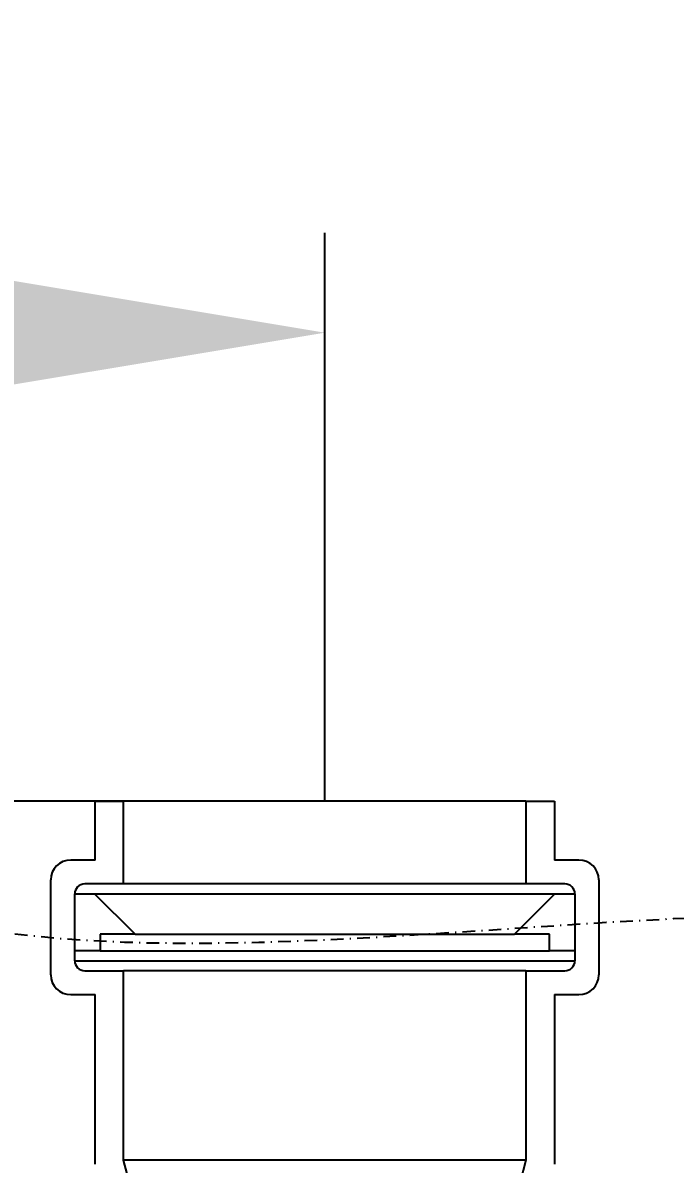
# Model space of a CAD drawing. Header units: millimetres. Extents: x 1656 to 9231, y -9236 to 5710.
# Drawn here: x 3422.4 to 3487.8, y 1991.5 to 2106 of the extents above; entities that cross this region are included whole.
import ezdxf

# ---------------------------------------------------------------- set-up
doc = ezdxf.new("R2010")
doc.units = ezdxf.units.MM
doc.linetypes.add('DASHDOT', pattern=[25.4, 12.7, -6.35, 0, -6.35])
doc.layers.add('01 Черновое', color=254, linetype='Continuous')
doc.styles.get("Standard").update_dxf_attribs({"font": 'arial.ttf'})
doc.dimstyles.new('ISO-25', dxfattribs={"dimtxt": 2.5, "dimasz": 2.5, "dimexe": 1.25, "dimexo": 0.625, "dimtad": 1, "dimtxsty": 'Standard', "dimcen": 2.5, "dimadec": 0, "dimazin": 0, "dimtfac": 1, "dimtmove": 0, "dimatfit": 3, "dimfxl": 1, "dimarcsym": 0})

# ---------------------------------------------------------------- blocks, each defined once
blk = doc.blocks.new('*D188')
at = {"color": 0, "lineweight": -2, "transparency": 16777216}
for p, q in [((3002.68, 2027.93), (3002.68, 2084.9)), ((3452.68, 2027.93), (3452.68, 2084.9)), ((3402.68, 2074.9), (3052.68, 2074.9))]:
    blk.add_line(p, q, dxfattribs=at)
at = {"color": 0, "transparency": 16777216}
for points in [[(3052.68, 2083.23), (3052.68, 2066.56), (3002.68, 2074.9)], [(3402.68, 2083.23), (3402.68, 2066.56), (3452.68, 2074.9)]]:
    blk.add_solid(points, dxfattribs=at)
at = {"layer": 'Defpoints', "color": 0, "transparency": 16777216}
for p in [(3002.68, 2074.9), (3002.68, 2027.93), (3452.68, 2027.93)]:
    blk.add_point(p, dxfattribs=at)
at = {"color": 0, "transparency": 16777216, "insert": (3227.68, 2110.43), "char_height": 50, "attachment_point": 5}
blk.add_mtext('450', dxfattribs=at)
blk = doc.blocks.new('*D185')
at = {"color": 0, "lineweight": -2, "transparency": 16777216}
for p, q in [((3452.68, 2027.93), (3364.2, 2027.93)), ((3374.2, 1977.93), (3374.2, 1597.93)), ((3452.68, 1547.93), (3364.2, 1547.93))]:
    blk.add_line(p, q, dxfattribs=at)
at = {"color": 0, "transparency": 16777216}
for points in [[(3365.87, 1977.93), (3382.53, 1977.93), (3374.2, 2027.93)], [(3365.87, 1597.93), (3382.53, 1597.93), (3374.2, 1547.93)]]:
    blk.add_solid(points, dxfattribs=at)
at = {"layer": 'Defpoints', "color": 0, "transparency": 16777216}
for p in [(3452.68, 2027.93), (3374.2, 1547.93), (3452.68, 1547.93)]:
    blk.add_point(p, dxfattribs=at)
at = {"color": 0, "transparency": 16777216, "insert": (3338.67, 1787.93), "char_height": 50, "attachment_point": 5, "rotation": 90}
blk.add_mtext('480', dxfattribs=at)

msp = doc.modelspace()

# ---------------------------------------------------------------- hatches: boundary and pattern name
at = {"layer": '01 Черновое'}
h = msp.add_hatch(dxfattribs=at)
h.set_pattern_fill('ANSI36', color=256, scale=10)
h.set_pattern_definition([(45, (0, -8355.456), (16.83798, 61.73926), [79.375, -15.875, 0, -15.875])])
edge = h.paths.add_edge_path()
edge.add_spline(control_points=[(3002.68, 2460.11), (2986.07, 2461.13), (2946.45, 2459.98), (2919.77, 2489.61), (2904.62, 2506.43)], knot_values=[86.525516, 86.525516, 86.525516, 86.525516, 135.316812, 199.377856, 199.377856, 199.377856, 199.377856], degree=3, periodic=0)
edge.add_spline(control_points=[(2904.62, 2506.43), (2940.7, 2291.99), (2989.33, 2002.9), (2880.48, 1661.37), (2924.5, 1536.72), (2943.1, 1484.06)], knot_values=[0, 0, 0, 0, 643.053043, 866.933826, 1030.723237, 1030.723237, 1030.723237, 1030.723237], degree=3, periodic=0)
edge.add_spline(control_points=[(2943.1, 1484.06), (3125.3, 1506.76), (3433.1, 1545.1), (3804.5, 1469.78), (3992.24, 1498.27), (4055.24, 1509.3)], knot_values=[0, 0, 0, 0, 547.61616, 925.111178, 1115.896728, 1115.896728, 1115.896728, 1115.896728], degree=3, periodic=0)
edge.add_spline(control_points=[(4055.24, 1509.3), (4057.4, 1522.17), (4059.57, 1535.05), (4061.74, 1547.93), (4061.74, 1547.93), (4061.74, 1547.93), (4061.74, 1547.93)], knot_values=[667.946114, 667.946114, 667.946114, 667.946114, 706.968447, 706.968447, 706.968447, 706.971819, 706.971819, 706.971819, 706.971819], degree=3, periodic=0)
edge.add_line((4061.74, 1547.93), (3002.68, 1547.93))
edge.add_line((3002.68, 1547.93), (3002.68, 2460.11))

# ---------------------------------------------------------------- linework, layer by layer
for p, q in [((3429.68, 2022.03), (3429.68, 2027.93)), ((3429.68, 2027.93), (3432.53, 2027.93)), ((3429.68, 2022.03), (3429.68, 2027.93)), ((3429.68, 2027.93), (3432.53, 2027.93)), ((3432.53, 2019.63), (3432.53, 2027.93)), ((3472.83, 2027.93), (3432.53, 2027.93)), ((3432.53, 2019.63), (3432.53, 2027.93)), ((3472.83, 2027.93), (3432.53, 2027.93)), ((3472.83, 2027.93), (3475.68, 2027.93)), ((3472.83, 2027.93), (3472.83, 2019.63)), ((3472.83, 2027.93), (3475.68, 2027.93)), ((3472.83, 2027.93), (3472.83, 2019.63)), ((3475.68, 2027.93), (3475.68, 2022.03)), ((3475.68, 2027.93), (3475.68, 2022.03)), ((3429.68, 2022.03), (3427.23, 2022.03)), ((3429.68, 2022.03), (3427.23, 2022.03)), ((3478.13, 2022.03), (3475.68, 2022.03)), ((3478.13, 2022.03), (3475.68, 2022.03)), ((3425.23, 2010.53), (3425.23, 2020.03)), ((3425.23, 2010.53), (3425.23, 2020.03)), ((3480.13, 2020.03), (3480.13, 2010.53)), ((3480.13, 2020.03), (3480.13, 2010.53)), ((3427.63, 2011.93), (3427.63, 2018.63)), ((3427.63, 2012.93), (3427.63, 2018.63)), ((3427.63, 2018.63), (3429.63, 2018.63)), ((3427.63, 2011.93), (3427.63, 2018.63)), ((3427.63, 2012.93), (3427.63, 2018.63)), ((3427.63, 2018.63), (3429.63, 2018.63)), ((3432.53, 2019.63), (3428.63, 2019.63)), ((3432.53, 2019.63), (3428.63, 2019.63)), ((3433.68, 2014.58), (3429.63, 2018.63)), ((3429.63, 2018.63), (3475.73, 2018.63)), ((3433.68, 2014.58), (3429.63, 2018.63)), ((3429.63, 2018.63), (3475.73, 2018.63)), ((3472.83, 2019.63), (3432.53, 2019.63)), ((3472.83, 2019.63), (3432.53, 2019.63)), ((3475.73, 2018.63), (3471.68, 2014.58)), ((3475.73, 2018.63), (3471.68, 2014.58)), ((3476.73, 2019.63), (3472.83, 2019.63)), ((3476.73, 2019.63), (3472.83, 2019.63)), ((3475.73, 2018.63), (3477.73, 2018.63)), ((3475.73, 2018.63), (3477.73, 2018.63)), ((3477.73, 2018.63), (3477.73, 2012.93)), ((3477.73, 2018.63), (3477.73, 2011.93)), ((3477.73, 2018.63), (3477.73, 2012.93)), ((3477.73, 2018.63), (3477.73, 2011.93)), ((3430.18, 2014.58), (3430.18, 2012.93)), ((3433.68, 2014.58), (3430.18, 2014.58)), ((3430.18, 2014.58), (3430.18, 2012.93)), ((3433.68, 2014.58), (3430.18, 2014.58)), ((3433.68, 2014.58), (3471.68, 2014.58)), ((3433.68, 2014.58), (3471.68, 2014.58)), ((3475.18, 2014.58), (3471.68, 2014.58)), ((3475.18, 2014.58), (3471.68, 2014.58)), ((3475.18, 2012.93), (3475.18, 2014.58)), ((3475.18, 2012.93), (3475.18, 2014.58)), ((3430.18, 2012.93), (3427.63, 2012.93)), ((3430.18, 2012.93), (3427.63, 2012.93)), ((3430.18, 2012.93), (3475.18, 2012.93)), ((3430.18, 2012.93), (3475.18, 2012.93)), ((3477.73, 2012.93), (3475.18, 2012.93)), ((3477.73, 2012.93), (3475.18, 2012.93)), ((3427.63, 2011.93), (3477.73, 2011.93)), ((3427.63, 2011.93), (3477.73, 2011.93)), ((3428.63, 2010.93), (3432.53, 2010.93)), ((3428.63, 2010.93), (3432.53, 2010.93)), ((3432.53, 1991.93), (3432.53, 2010.93)), ((3472.83, 2010.93), (3432.53, 2010.93)), ((3432.53, 1991.93), (3432.53, 2010.93)), ((3472.83, 2010.93), (3432.53, 2010.93)), ((3472.83, 2010.93), (3472.83, 1991.93)), ((3472.83, 2010.93), (3476.73, 2010.93)), ((3472.83, 2010.93), (3472.83, 1991.93)), ((3472.83, 2010.93), (3476.73, 2010.93)), ((3427.23, 2008.53), (3429.68, 2008.53)), ((3427.23, 2008.53), (3429.68, 2008.53)), ((3429.68, 1991.53), (3429.68, 2008.53)), ((3429.68, 1991.53), (3429.68, 2008.53)), ((3475.68, 2008.53), (3478.13, 2008.53)), ((3475.68, 2008.53), (3475.68, 1991.53)), ((3475.68, 2008.53), (3478.13, 2008.53)), ((3475.68, 2008.53), (3475.68, 1991.53)), ((3472.83, 1991.93), (3432.53, 1991.93)), ((3435.68, 1980.17), (3432.53, 1991.93)), ((3472.83, 1991.93), (3432.53, 1991.93)), ((3435.68, 1980.17), (3432.53, 1991.93)), ((3472.83, 1991.93), (3469.68, 1980.17)), ((3472.83, 1991.93), (3469.68, 1980.17))]:
    msp.add_line(p, q, dxfattribs=at)
for centre, radius, start, end in [((3427.23, 2020.03), 2, 90, 180), ((3427.23, 2020.03), 2, 90, 180), ((3478.13, 2020.03), 2, 0, 90), ((3478.13, 2020.03), 2, 0, 90), ((3428.63, 2018.63), 1, 90, 180), ((3428.63, 2018.63), 1, 90, 180), ((3476.73, 2018.63), 1, 0, 90), ((3476.73, 2018.63), 1, 0, 90), ((3428.63, 2011.93), 1, 180, 270), ((3428.63, 2011.93), 1, 180, 270), ((3476.73, 2011.93), 1, 270, 0), ((3476.73, 2011.93), 1, 270, 0), ((3427.23, 2010.53), 2, 180, 270), ((3427.23, 2010.53), 2, 180, 270), ((3478.13, 2010.53), 2, 270, 0), ((3478.13, 2010.53), 2, 270, 0)]:
    msp.add_arc(centre, radius, start, end, dxfattribs=at)
at = {"layer": '01 Черновое', "linetype": 'DASHDOT', "ltscale": 0.1, "start_tangent": (-1, 0), "end_tangent": (0, 1)}
msp.add_spline([(3533.68, 2016.26), (3490.87, 2016.26), (3393.86, 2026.09), (3387.03, 2114.14), (3387.03, 2226.75)], degree=3, dxfattribs=at)
msp.add_spline([(3533.68, 2016.26), (3490.87, 2016.26), (3393.86, 2026.09), (3387.03, 2114.14), (3387.03, 2226.75)], degree=3, dxfattribs=at)
msp.add_spline([(3533.68, 2016.26), (3490.87, 2016.26), (3393.86, 2026.09), (3387.03, 2114.14), (3387.03, 2226.75)], degree=3, dxfattribs=at)

# ---------------------------------------------------------------- dimensions: what is measured, and where the dimension line sits
at = {"color": 253}
dim = msp.add_linear_dim(base=(3002.68, 2074.9), p1=(3452.68, 2027.93), p2=(3002.68, 2027.93), dimstyle='ISO-25', override={"dimtxt": 50, "dimasz": 50, "dimexe": 10, "dimexo": 0, "dimgap": 10, "dimdec": 0}, dxfattribs=at)
dim.commit()
dim.dimension.update_dxf_attribs({"geometry": '*D188', "text_midpoint": (3227.68, 2074.9), "dimtype": 160})
dim = msp.add_linear_dim(base=(3374.2, 1547.93), p1=(3452.68, 2027.93), p2=(3452.68, 1547.93), angle=90, dimstyle='ISO-25', override={"dimtxt": 50, "dimasz": 50, "dimexe": 10, "dimexo": 0, "dimgap": 10, "dimdec": 0}, dxfattribs=at)
dim.commit()
dim.dimension.update_dxf_attribs({"geometry": '*D185', "text_midpoint": (3338.67, 1787.93)})

doc.saveas('drawing.dxf')
